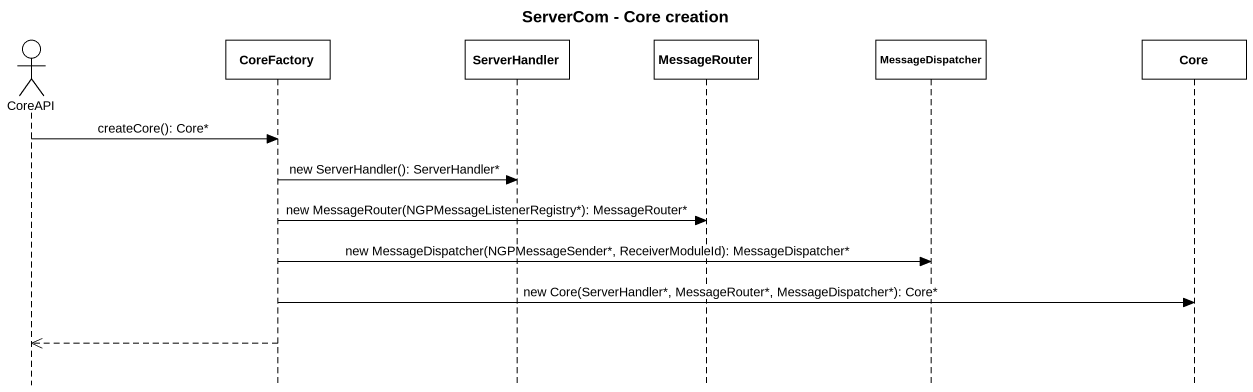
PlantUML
@startuml
title ServerCom - Core creation
hide footbox
actor CoreAPI
participant CoreFactory
participant ServerHandler
participant MessageRouter
participant MessageDispatcher
participant Core

CoreAPI -> CoreFactory : createCore(): Core*
CoreFactory -> ServerHandler : new ServerHandler(): ServerHandler*
CoreFactory -> MessageRouter : new MessageRouter(NGPMessageListenerRegistry*): MessageRouter*
CoreFactory -> MessageDispatcher : new MessageDispatcher(NGPMessageSender*, ReceiverModuleId): MessageDispatcher*
CoreFactory -> Core : new Core(ServerHandler*, MessageRouter*, MessageDispatcher*): Core*
CoreFactory -->> CoreAPI
@enduml
